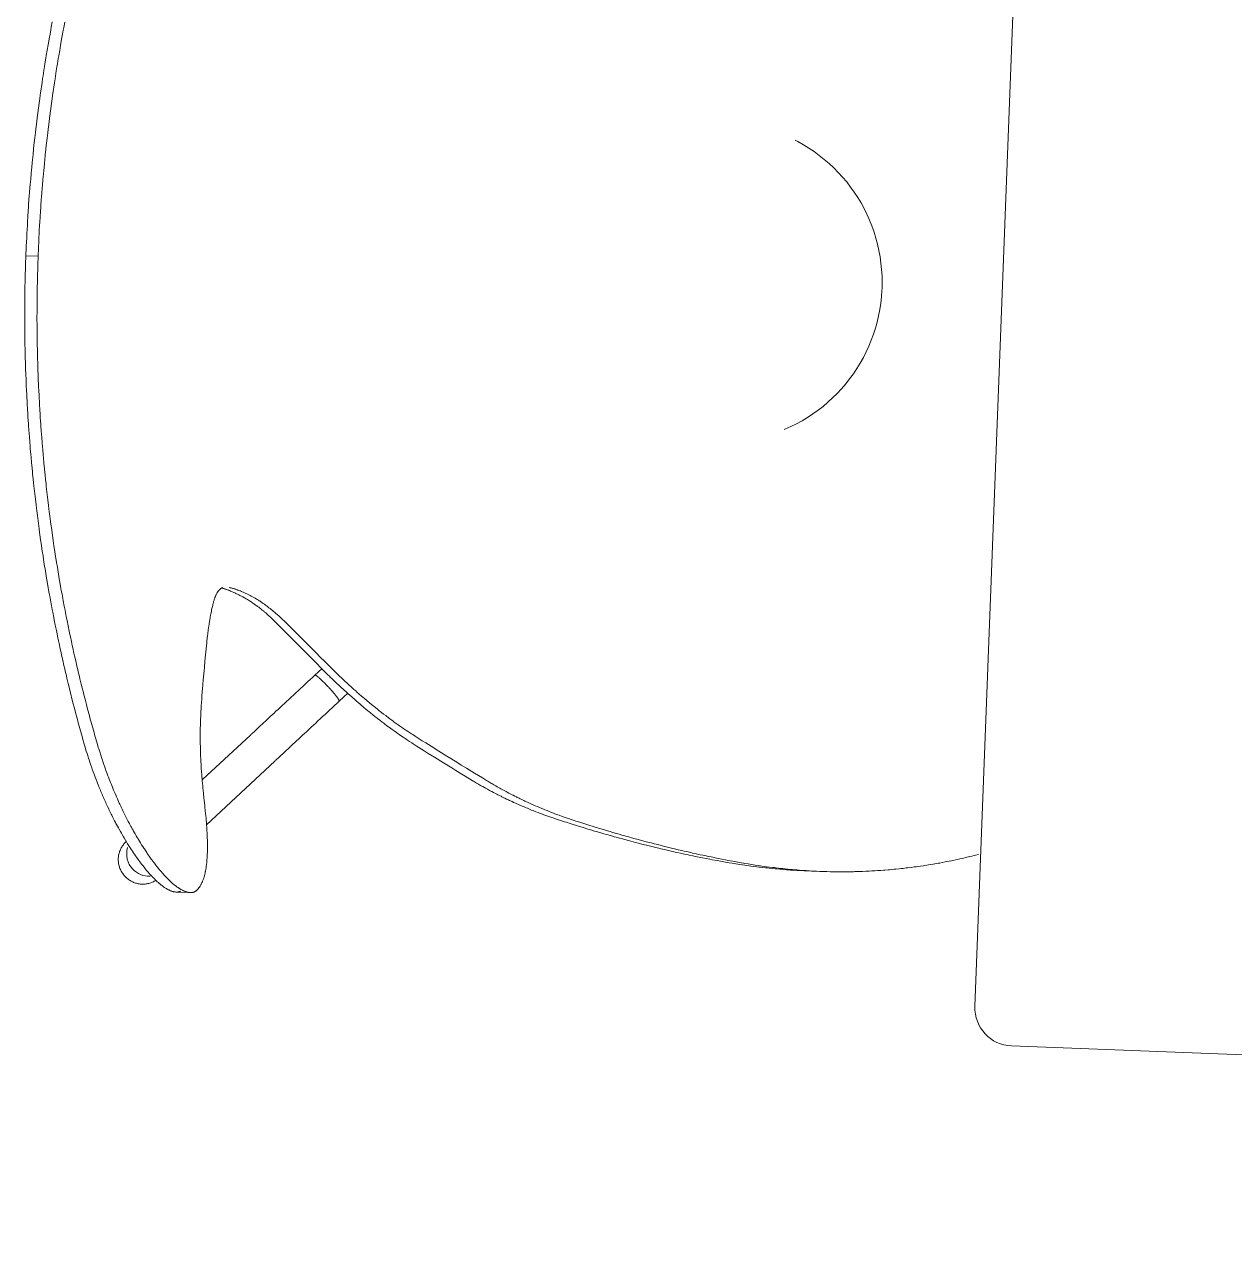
# Model space of a CAD drawing. Header units: millimetres. Extents: x 17567 to 83301, y -4294 to 56331.
# Drawn here: x 76969.7 to 77444.9, y -3055.7 to -2569.9 of the extents above; entities that cross this region are included whole.
import ezdxf

# ---------------------------------------------------------------- set-up
doc = ezdxf.new("R2010")
doc.units = ezdxf.units.MM
doc.header["$MEASUREMENT"] = 0
doc.layers.add('I-FURN', color=40, linetype='Continuous', lineweight=13)

# ---------------------------------------------------------------- blocks, each defined once
blk = doc.blocks.new('New Furniture_Project Room Chairs_NC5 - NC5-9580154-GA PLAN - LEVEL 11')
at = {"layer": 'I-FURN'}
for p, q in [((0, 272.42), (0, 277.24)), ((-247.54, 208.75), (-247.54, 203.21)), ((-184.77, 181.85), (-202.98, 199.98)), ((-220.67, 197.85), (-194.64, 171.93)), ((-157.59, 154.78), (-160.31, 157.5)), ((-170.19, 147.58), (-166.91, 144.3)), ((-56.86, -23.12), (-56.73, -23.39)), ((56.73, -23.39), (56.86, -23.12)), ((-229.77, -38.31), (-229.77, -44.5))]:
    blk.add_line(p, q, dxfattribs=at)
at = {"layer": 'I-FURN', "flags": 128}
for points in [[(-190.82, 247.01), (-188.52, 247.76), (-187.37, 248.13), (-185.64, 248.68), (-183.9, 249.23), (-183.04, 249.5), (-181.3, 250.05), (-180.42, 250.32), (-179.12, 250.72), (-177.37, 251.25), (-176.49, 251.51), (-175.18, 251.91), (-173.2, 252.49), (-171.44, 253.01), (-170.56, 253.26), (-169.24, 253.64), (-167.25, 254.21), (-165.26, 254.77), (-164.26, 255.05), (-162.48, 255.54), (-161.59, 255.78), (-160.25, 256.14), (-158.25, 256.68), (-156.23, 257.21), (-155.23, 257.48), (-153.21, 258), (-152.2, 258.26), (-150.68, 258.64), (-148.88, 259.09), (-147.97, 259.32), (-146.62, 259.65), (-144.58, 260.15), (-142.54, 260.63), (-141.52, 260.88), (-139.48, 261.35), (-138.45, 261.59), (-136.92, 261.94), (-134.86, 262.4), (-133.83, 262.63), (-132.29, 262.97), (-130.74, 263.31), (-129.97, 263.48), (-127.52, 264), (-126.29, 264.25), (-124.45, 264.64), (-122.61, 265.01), (-121.68, 265.2), (-119.83, 265.56), (-118.91, 265.74), (-117.52, 266.01), (-115.66, 266.37), (-114.74, 266.55), (-113.34, 266.81), (-111.25, 267.19), (-109.39, 267.53), (-108.45, 267.69), (-107.05, 267.94), (-104.95, 268.3), (-102.84, 268.66), (-101.79, 268.84), (-99.92, 269.15), (-98.98, 269.3), (-97.57, 269.52), (-95.45, 269.86), (-93.34, 270.18), (-92.28, 270.34), (-90.15, 270.66), (-89.09, 270.81), (-87.5, 271.04), (-85.61, 271.31), (-84.66, 271.44), (-83.24, 271.63), (-81.11, 271.91), (-78.97, 272.19), (-77.91, 272.33), (-75.77, 272.59), (-74.7, 272.72), (-73.09, 272.91), (-70.95, 273.16), (-69.88, 273.29), (-68.27, 273.47), (-66.66, 273.64), (-65.85, 273.73), (-63.31, 273.99), (-62.03, 274.12), (-60.12, 274.31), (-58.2, 274.49), (-57.25, 274.58), (-55.33, 274.76), (-54.37, 274.84), (-52.93, 274.97), (-51.01, 275.13), (-50.05, 275.2), (-48.61, 275.32), (-46.45, 275.49), (-44.53, 275.63), (-43.57, 275.69), (-42.12, 275.79), (-39.96, 275.94), (-37.79, 276.07), (-36.71, 276.14), (-34.78, 276.25), (-33.81, 276.3), (-32.37, 276.38), (-30.2, 276.49), (-28.02, 276.59), (-26.94, 276.64), (-24.77, 276.73), (-23.68, 276.77), (-22.05, 276.83), (-20.11, 276.9), (-19.15, 276.93), (-17.7, 276.98), (-15.52, 277.03), (-13.34, 277.09), (-12.25, 277.11), (-10.08, 277.15), (-8.99, 277.17), (-7.35, 277.19), (-5.18, 277.21), (-4.09, 277.22), (-2.45, 277.23), (-0.82, 277.24), (0, 277.24)], [(0, 277.24), (0.82, 277.24), (2.45, 277.23), (4.08, 277.22), (5.17, 277.21), (7.35, 277.19), (8.98, 277.17), (10.07, 277.15), (12.24, 277.11), (13.33, 277.09), (15.51, 277.03), (17.68, 276.98), (19.13, 276.93), (20.1, 276.9), (22.03, 276.84), (23.66, 276.77), (24.74, 276.73), (26.92, 276.64), (28, 276.59), (30.17, 276.49), (32.34, 276.38), (33.79, 276.3), (34.75, 276.25), (36.67, 276.14), (37.76, 276.08), (39.92, 275.94), (42.09, 275.8), (43.53, 275.7), (44.49, 275.63), (46.41, 275.49), (48.57, 275.32), (50.01, 275.21), (50.97, 275.13), (52.89, 274.97), (54.32, 274.85), (55.28, 274.76), (57.2, 274.59), (58.15, 274.5), (60.07, 274.32), (61.98, 274.13), (63.25, 274), (65.8, 273.73), (66.6, 273.65), (68.21, 273.47), (69.82, 273.29), (70.89, 273.17), (73.03, 272.92), (74.63, 272.73), (75.7, 272.6), (77.84, 272.33), (78.91, 272.2), (81.04, 271.92), (83.17, 271.64), (84.59, 271.45), (85.53, 271.32), (87.42, 271.05), (89.02, 270.82), (90.08, 270.67), (92.2, 270.35)], [(0, 272.42), (-0.82, 272.42), (-2.45, 272.41), (-4.09, 272.4), (-5.18, 272.39), (-7.36, 272.37), (-9, 272.35), (-10.09, 272.33), (-12.27, 272.29), (-13.36, 272.27), (-15.54, 272.21), (-17.71, 272.15), (-19.17, 272.11), (-20.13, 272.08), (-22.07, 272.01), (-23.7, 271.95), (-24.79, 271.91), (-26.96, 271.81), (-28.05, 271.77), (-30.23, 271.66), (-32.4, 271.55), (-33.85, 271.47), (-34.81, 271.42), (-36.74, 271.31), (-37.83, 271.24), (-40, 271.1), (-42.16, 270.96), (-43.61, 270.86), (-44.57, 270.79), (-46.49, 270.64), (-48.66, 270.48), (-50.1, 270.36), (-51.06, 270.28), (-52.98, 270.12), (-54.42, 269.99), (-55.38, 269.9), (-57.3, 269.73), (-58.26, 269.64), (-60.17, 269.45), (-62.09, 269.26), (-63.36, 269.13), (-65.91, 268.86), (-66.72, 268.77), (-68.33, 268.6), (-69.94, 268.41), (-71.01, 268.29), (-73.15, 268.04), (-74.76, 267.84), (-75.83, 267.71), (-77.97, 267.44), (-79.04, 267.3), (-81.17, 267.02), (-83.31, 266.73), (-84.73, 266.54), (-85.67, 266.41), (-87.57, 266.14), (-89.16, 265.9), (-90.22, 265.75), (-92.35, 265.43), (-93.41, 265.27), (-95.52, 264.94), (-97.64, 264.6), (-99.05, 264.37), (-99.99, 264.22), (-101.86, 263.9), (-102.92, 263.73), (-105.02, 263.36), (-107.13, 263), (-108.53, 262.75), (-109.46, 262.58), (-111.32, 262.24), (-113.41, 261.85), (-114.81, 261.58), (-115.74, 261.4), (-117.59, 261.04), (-118.98, 260.77), (-119.91, 260.59), (-121.75, 260.21), (-122.68, 260.03), (-124.52, 259.65), (-126.36, 259.26), (-127.59, 259), (-130.04, 258.47), (-130.81, 258.3), (-132.36, 257.96), (-133.9, 257.62), (-134.93, 257.39), (-136.98, 256.92), (-138.52, 256.56), (-139.54, 256.32), (-141.59, 255.84), (-142.61, 255.59), (-144.64, 255.1), (-146.68, 254.6), (-148.03, 254.26), (-148.93, 254.03), (-150.73, 253.58), (-152.25, 253.19), (-153.26, 252.92), (-155.28, 252.4), (-156.28, 252.13), (-158.29, 251.59), (-160.3, 251.04), (-161.64, 250.68), (-162.52, 250.43), (-164.3, 249.94), (-165.3, 249.65), (-167.29, 249.09), (-169.27, 248.51), (-170.6, 248.13), (-171.48, 247.87), (-173.23, 247.35), (-175.21, 246.75), (-176.52, 246.36), (-177.39, 246.09), (-179.14, 245.55), (-180.44, 245.14), (-181.31, 244.87), (-183.05, 244.32), (-183.92, 244.05), (-185.65, 243.49), (-187.38, 242.93), (-188.53, 242.55), (-190.82, 241.79)], [(92.27, 265.44), (90.15, 265.76), (89.08, 265.92), (87.49, 266.15), (85.6, 266.42), (84.66, 266.55), (83.24, 266.74), (81.1, 267.03), (78.97, 267.31), (77.9, 267.45), (75.77, 267.72), (74.7, 267.85), (73.09, 268.04), (70.95, 268.3), (69.88, 268.42), (68.27, 268.6), (66.66, 268.78), (65.85, 268.87), (63.31, 269.14), (62.03, 269.27), (60.12, 269.46), (58.21, 269.64), (57.25, 269.73), (55.33, 269.91), (54.37, 269.99), (52.94, 270.12), (51.02, 270.28), (50.06, 270.36), (48.62, 270.48), (46.45, 270.65), (44.53, 270.79), (43.57, 270.86), (42.13, 270.96), (39.96, 271.1), (37.79, 271.24), (36.71, 271.31), (34.78, 271.42), (33.82, 271.47), (32.37, 271.55), (30.2, 271.66), (28.03, 271.77), (26.94, 271.82), (24.77, 271.91), (23.68, 271.95), (22.05, 272.01), (20.12, 272.08), (19.15, 272.11), (17.7, 272.15), (15.52, 272.21), (13.35, 272.27), (12.26, 272.29), (10.08, 272.33), (8.99, 272.35), (7.36, 272.37), (5.18, 272.39), (4.09, 272.4), (2.45, 272.41), (0.82, 272.42), (0, 272.42)], [(-247.13, 206.98), (-247.2, 207.11), (-247.24, 207.2), (-247.26, 207.26), (-247.31, 207.39), (-247.34, 207.48), (-247.36, 207.54), (-247.4, 207.67), (-247.42, 207.74), (-247.45, 207.87), (-247.47, 208), (-247.49, 208.1), (-247.51, 208.28), (-247.53, 208.46), (-247.53, 208.54), (-247.53, 208.68), (-247.53, 208.89), (-247.52, 209.1), (-247.51, 209.21), (-247.49, 209.42), (-247.47, 209.54), (-247.45, 209.71), (-247.41, 209.91), (-247.38, 210.01), (-247.34, 210.17), (-247.28, 210.41), (-247.2, 210.66), (-247.16, 210.79), (-247.07, 211.04), (-247.02, 211.17), (-246.93, 211.37), (-246.89, 211.47), (-246.8, 211.67), (-246.7, 211.87), (-246.64, 212.01), (-246.49, 212.29), (-246.34, 212.58), (-246.26, 212.72), (-246.14, 212.94), (-246, 213.17), (-245.94, 213.28), (-245.77, 213.55), (-245.68, 213.69), (-245.54, 213.89), (-245.33, 214.21), (-245.1, 214.53), (-244.99, 214.69), (-244.74, 215.02), (-244.61, 215.18), (-244.42, 215.44), (-244.11, 215.82), (-243.89, 216.08), (-243.74, 216.26), (-243.44, 216.61), (-243.12, 216.97), (-242.96, 217.15), (-242.71, 217.43), (-242.32, 217.85), (-242, 218.18), (-241.84, 218.35), (-241.59, 218.6), (-241.21, 218.99), (-240.81, 219.38), (-240.61, 219.57), (-240.19, 219.97), (-239.98, 220.17), (-239.65, 220.47), (-239.45, 220.66), (-239.02, 221.04), (-238.58, 221.42), (-238.29, 221.68), (-237.67, 222.21), (-237.04, 222.74), (-236.72, 223), (-236.22, 223.41), (-235.72, 223.81), (-235.46, 224.02), (-234.77, 224.56), (-234.41, 224.83), (-233.87, 225.24), (-233.33, 225.65), (-233.05, 225.86), (-232.77, 226.07), (-232.2, 226.48), (-231.62, 226.89), (-231.23, 227.17), (-230.43, 227.73), (-229.71, 228.22), (-229.34, 228.47), (-228.78, 228.85), (-227.92, 229.41), (-227.06, 229.97), (-226.62, 230.26), (-225.73, 230.82), (-225.29, 231.09), (-224.61, 231.51), (-223.71, 232.06), (-223.25, 232.33), (-222.56, 232.74), (-221.87, 233.15), (-221.51, 233.35), (-221.16, 233.56), (-220.45, 233.96), (-219.72, 234.37), (-219.24, 234.64), (-218.26, 235.17), (-217.89, 235.37), (-217.15, 235.77), (-216.41, 236.17), (-215.91, 236.43), (-214.91, 236.94), (-213.92, 237.45), (-213.42, 237.7), (-212.67, 238.08), (-211.91, 238.45), (-211.53, 238.63), (-210.77, 239), (-210.26, 239.24), (-209.24, 239.72), (-208.73, 239.96), (-207.7, 240.43), (-206.67, 240.89), (-205.98, 241.19), (-205.52, 241.39), (-204.6, 241.79), (-203.68, 242.18), (-203.23, 242.37), (-202.54, 242.66), (-201.52, 243.08), (-200.49, 243.49), (-199.98, 243.7), (-198.96, 244.1), (-198.28, 244.36), (-197.83, 244.53), (-196.92, 244.87), (-196.24, 245.12), (-195.79, 245.29), (-194.88, 245.61), (-194.43, 245.78), (-193.53, 246.09), (-192.63, 246.4), (-192.02, 246.61), (-191.62, 246.74), (-190.82, 247.01)], [(-190.82, 241.79), (-191.9, 241.43), (-192.44, 241.25), (-193.25, 240.96), (-194.06, 240.68), (-194.47, 240.53), (-195.28, 240.24), (-195.82, 240.04), (-196.9, 239.64), (-197.44, 239.43), (-198.53, 239.01), (-199.61, 238.58), (-200.34, 238.29), (-200.82, 238.1), (-201.8, 237.7), (-202.89, 237.24), (-203.44, 237.01), (-204.26, 236.66), (-205.09, 236.3), (-205.5, 236.12), (-206.32, 235.75), (-206.73, 235.57), (-207.35, 235.29), (-208.44, 234.79), (-208.99, 234.53), (-209.8, 234.15), (-210.61, 233.76), (-211.02, 233.56), (-211.83, 233.17), (-212.24, 232.97), (-212.84, 232.67), (-213.44, 232.36), (-213.85, 232.16), (-214.65, 231.75), (-215.05, 231.54), (-215.84, 231.12), (-216.64, 230.7), (-217.16, 230.42), (-218.21, 229.85), (-219.24, 229.27), (-219.76, 228.99), (-220.52, 228.55), (-221.28, 228.11), (-221.66, 227.89), (-222.41, 227.45), (-222.78, 227.23), (-223.33, 226.9), (-223.89, 226.56), (-224.25, 226.34), (-224.97, 225.89), (-225.33, 225.67), (-226.04, 225.22), (-226.75, 224.77), (-227.21, 224.47), (-227.52, 224.26), (-228.13, 223.86), (-228.73, 223.46), (-229.03, 223.26), (-229.47, 222.96), (-230.13, 222.5), (-230.78, 222.05), (-231.1, 221.83), (-231.73, 221.38), (-232.04, 221.15), (-232.5, 220.82), (-232.78, 220.61), (-233.34, 220.19), (-233.89, 219.78), (-234.25, 219.5), (-234.96, 218.95), (-235.22, 218.75), (-235.73, 218.34), (-236.24, 217.93), (-236.57, 217.65), (-237.22, 217.11), (-237.78, 216.64), (-238.05, 216.41), (-238.45, 216.06), (-239.04, 215.54), (-239.42, 215.19), (-239.6, 215.02), (-239.87, 214.77), (-240.28, 214.39), (-240.54, 214.14), (-240.71, 213.98), (-241.04, 213.65), (-241.41, 213.28), (-241.65, 213.04), (-241.8, 212.88), (-242.11, 212.56), (-242.33, 212.33), (-242.48, 212.17), (-242.76, 211.86), (-242.9, 211.7), (-243.17, 211.4), (-243.44, 211.1), (-243.61, 210.9), (-243.94, 210.5), (-244.17, 210.21), (-244.29, 210.07), (-244.46, 209.86), (-244.7, 209.54), (-244.94, 209.23), (-245.05, 209.08), (-245.16, 208.92), (-245.37, 208.62), (-245.57, 208.33), (-245.69, 208.13), (-245.78, 208), (-245.93, 207.75), (-246.02, 207.61), (-246.18, 207.33), (-246.33, 207.05), (-246.43, 206.87), (-246.49, 206.75), (-246.61, 206.52), (-246.73, 206.29), (-246.78, 206.17), (-246.86, 206), (-246.97, 205.75), (-247.06, 205.51), (-247.11, 205.39), (-247.19, 205.15), (-247.24, 204.99), (-247.27, 204.89), (-247.33, 204.69), (-247.37, 204.54), (-247.39, 204.44), (-247.43, 204.25), (-247.45, 204.15), (-247.48, 203.96), (-247.5, 203.78), (-247.51, 203.66), (-247.52, 203.58), (-247.53, 203.42), (-247.53, 203.21), (-247.53, 203.11), (-247.53, 202.96), (-247.52, 202.81), (-247.51, 202.74), (-247.5, 202.6), (-247.49, 202.53), (-247.47, 202.42), (-247.44, 202.29), (-247.43, 202.22), (-247.4, 202.12), (-247.36, 201.97), (-247.31, 201.85), (-247.29, 201.78), (-247.25, 201.69), (-247.19, 201.55), (-247.13, 201.42), (-247.09, 201.36), (-247.02, 201.24), (-246.99, 201.19), (-246.93, 201.1), (-246.84, 200.98), (-246.75, 200.87), (-246.7, 200.81), (-246.59, 200.7), (-246.54, 200.64), (-246.45, 200.56)], [(-242.11, 229.07), (-242.37, 228.79), (-242.63, 228.51), (-242.87, 228.21), (-243.1, 227.9), (-243.32, 227.59), (-243.53, 227.26), (-243.72, 226.93), (-243.9, 226.59), (-244.07, 226.25), (-244.22, 225.9), (-244.36, 225.54), (-244.48, 225.18), (-244.59, 224.81), (-244.68, 224.44), (-244.76, 224.06), (-244.83, 223.69), (-244.88, 223.31), (-244.91, 222.93), (-244.93, 222.55), (-244.94, 222.17), (-244.93, 221.78), (-244.9, 221.4), (-244.86, 221.03), (-244.8, 220.65), (-244.73, 220.27), (-244.65, 219.9), (-244.54, 219.54), (-244.43, 219.18), (-244.3, 218.82), (-244.15, 218.47), (-243.99, 218.12), (-243.82, 217.78), (-243.64, 217.45), (-243.44, 217.13), (-243.22, 216.82)], [(-228.57, 229.15), (-228.84, 229.41), (-229.12, 229.67), (-229.42, 229.91), (-229.72, 230.14), (-230.03, 230.35), (-230.35, 230.56), (-230.68, 230.75), (-231.01, 230.93), (-231.36, 231.09), (-231.71, 231.24), (-232.06, 231.37), (-232.42, 231.5), (-232.79, 231.6), (-233.16, 231.69), (-233.53, 231.77), (-233.91, 231.83), (-234.28, 231.88), (-234.66, 231.91), (-235.04, 231.93), (-235.43, 231.93), (-235.81, 231.91), (-236.19, 231.88), (-236.57, 231.84), (-236.95, 231.78), (-237.32, 231.7), (-237.69, 231.61), (-238.06, 231.51), (-238.42, 231.39), (-238.78, 231.26), (-239.14, 231.11), (-239.49, 230.95), (-239.83, 230.77), (-240.16, 230.58), (-240.49, 230.38), (-240.8, 230.17), (-241.11, 229.94), (-241.42, 229.7), (-241.71, 229.45), (-241.99, 229.19), (-242.11, 229.07)], [(-246.45, 200.56), (-246.31, 200.43), (-246.23, 200.37), (-246.12, 200.27), (-245.95, 200.14), (-245.77, 200), (-245.68, 199.93), (-245.5, 199.8), (-245.41, 199.74), (-245.26, 199.64), (-245.07, 199.52), (-244.97, 199.46), (-244.81, 199.37), (-244.58, 199.24), (-244.37, 199.12), (-244.26, 199.07), (-244.09, 198.99), (-243.84, 198.87), (-243.58, 198.75), (-243.44, 198.7), (-243.2, 198.6), (-243.08, 198.55), (-242.9, 198.48), (-242.61, 198.38), (-242.32, 198.28), (-242.17, 198.23), (-241.87, 198.14), (-241.72, 198.1), (-241.49, 198.03), (-241.25, 197.97), (-241.09, 197.93), (-240.77, 197.85), (-240.6, 197.81), (-240.27, 197.74), (-239.93, 197.67), (-239.7, 197.63), (-239.22, 197.55), (-239.04, 197.52), (-238.68, 197.46), (-238.31, 197.41), (-238.06, 197.38), (-237.55, 197.32), (-237.16, 197.28), (-236.9, 197.25), (-236.36, 197.21), (-236.09, 197.19), (-235.54, 197.15), (-234.97, 197.12), (-234.59, 197.1), (-234.34, 197.09), (-233.82, 197.07), (-233.48, 197.06), (-232.81, 197.05), (-232.12, 197.05), (-231.65, 197.05), (-231.34, 197.05), (-230.7, 197.06), (-229.97, 197.08), (-229.47, 197.1), (-229.14, 197.11), (-228.47, 197.14), (-227.96, 197.16), (-227.61, 197.18), (-226.92, 197.22), (-226.56, 197.24), (-225.85, 197.29), (-225.13, 197.34), (-224.64, 197.38), (-223.65, 197.47), (-223.23, 197.51), (-222.37, 197.59), (-221.51, 197.68), (-220.92, 197.74), (-219.73, 197.88), (-218.82, 197.99), (-218.2, 198.06), (-216.96, 198.22), (-216.33, 198.31), (-215.04, 198.48), (-213.74, 198.67), (-212.85, 198.8), (-212.26, 198.89), (-211.05, 199.08)], [(-211.05, 199.08), (-210.29, 199.2), (-209.78, 199.27), (-208.76, 199.43), (-208.26, 199.5), (-207.25, 199.65), (-206.24, 199.79), (-205.57, 199.88), (-204.24, 200.05), (-203.74, 200.11), (-202.75, 200.23), (-201.76, 200.35), (-201.1, 200.43), (-199.79, 200.57), (-198.81, 200.67), (-198.16, 200.74), (-196.87, 200.86), (-196.22, 200.92), (-194.94, 201.03), (-193.66, 201.13), (-192.81, 201.2), (-192.25, 201.24), (-191.13, 201.31), (-190.42, 201.35), (-189.95, 201.38), (-189.01, 201.44), (-188.55, 201.46), (-187.61, 201.51), (-186.69, 201.55), (-186.07, 201.57), (-184.84, 201.62), (-184.38, 201.63), (-183.47, 201.66), (-182.56, 201.68), (-181.96, 201.69), (-180.76, 201.7), (-179.86, 201.71), (-179.26, 201.71), (-178.08, 201.71), (-177.49, 201.71), (-176.31, 201.7), (-175.14, 201.68), (-174.37, 201.66), (-173.86, 201.65), (-172.83, 201.62)], [(-172.83, 201.62), (-171.36, 201.56), (-170.39, 201.52), (-168.47, 201.44), (-167.53, 201.4), (-165.66, 201.31), (-163.83, 201.23), (-162.63, 201.17), (-160.28, 201.05), (-158.98, 200.98), (-156.44, 200.84), (-153.98, 200.7), (-149.29, 200.43)], [(-149.29, 200.43), (-148.32, 200.37), (-147.67, 200.33), (-147.25, 200.3), (-146.4, 200.24), (-145.77, 200.19), (-145.35, 200.15), (-144.53, 200.08), (-144.12, 200.04), (-143.31, 199.96), (-142.51, 199.87), (-141.98, 199.81), (-141.62, 199.77), (-140.93, 199.69), (-140.06, 199.57), (-139.48, 199.5), (-139.1, 199.44), (-138.35, 199.33), (-137.79, 199.25), (-137.43, 199.19), (-136.69, 199.07), (-136.33, 199), (-135.62, 198.88), (-134.91, 198.74), (-134.44, 198.65), (-134.13, 198.59), (-133.52, 198.47)], [(-133.52, 198.47), (-133.33, 198.43), (-132.95, 198.34), (-132.59, 198.25), (-132.35, 198.19), (-132.19, 198.15), (-131.89, 198.06), (-131.56, 197.96), (-131.35, 197.9), (-131.21, 197.85), (-130.93, 197.75), (-130.73, 197.68), (-130.61, 197.63), (-130.35, 197.53), (-130.23, 197.48), (-129.99, 197.37), (-129.76, 197.26), (-129.62, 197.18), (-129.52, 197.13), (-129.34, 197.03), (-129.22, 196.97), (-129.15, 196.92), (-129, 196.83), (-128.93, 196.79), (-128.79, 196.69), (-128.66, 196.6), (-128.58, 196.53), (-128.41, 196.41), (-128.36, 196.36), (-128.24, 196.26), (-128.13, 196.15), (-128.06, 196.09), (-127.93, 195.95), (-127.84, 195.84), (-127.78, 195.77), (-127.74, 195.72), (-127.67, 195.63), (-127.62, 195.55), (-127.58, 195.5), (-127.52, 195.4), (-127.49, 195.35), (-127.43, 195.25), (-127.38, 195.15), (-127.35, 195.08), (-127.29, 194.94)], [(-131.15, 186.02), (-131, 186.31), (-130.7, 186.9), (-130.42, 187.47), (-130.24, 187.85), (-130.12, 188.1), (-129.89, 188.59), (-129.65, 189.14), (-129.49, 189.5), (-129.39, 189.73), (-129.19, 190.2), (-129.05, 190.55), (-128.96, 190.77), (-128.79, 191.22), (-128.7, 191.44), (-128.54, 191.88), (-128.39, 192.3), (-128.29, 192.58), (-128.23, 192.77), (-128.11, 193.13), (-128.02, 193.42), (-127.96, 193.62), (-127.85, 194), (-127.8, 194.19), (-127.7, 194.55), (-127.61, 194.91), (-127.55, 195.15), (-127.52, 195.3), (-127.45, 195.61)], [(-127.19, 192.43), (-127.24, 192.12), (-127.27, 191.96), (-127.32, 191.7), (-127.37, 191.44), (-127.4, 191.31), (-127.46, 191.04), (-127.49, 190.9), (-127.54, 190.69), (-127.62, 190.4), (-127.66, 190.25), (-127.72, 190.03), (-127.82, 189.68), (-127.92, 189.36), (-127.97, 189.2), (-128.05, 188.96), (-128.18, 188.58), (-128.31, 188.2), (-128.38, 188), (-128.56, 187.53), (-128.65, 187.29), (-128.79, 186.92), (-129.02, 186.36), (-129.27, 185.78), (-129.4, 185.48), (-129.67, 184.87), (-129.81, 184.57), (-130.04, 184.1), (-130.24, 183.67), (-130.35, 183.46), (-130.51, 183.13), (-130.76, 182.64), (-131.02, 182.14), (-131.15, 181.88)], [(-140.34, 173.42), (-140.08, 173.7), (-139.56, 174.28), (-139.18, 174.7), (-138.8, 175.13), (-138.62, 175.34), (-138.25, 175.77), (-138.07, 175.98), (-137.8, 176.3), (-137.44, 176.72), (-137.27, 176.94), (-137.01, 177.25), (-136.63, 177.73), (-136.29, 178.15), (-136.13, 178.36), (-135.89, 178.68), (-135.53, 179.15), (-135.18, 179.62), (-135, 179.85), (-134.83, 180.09), (-134.5, 180.56), (-134.17, 181.02), (-133.96, 181.33), (-133.82, 181.54), (-133.55, 181.95), (-133.35, 182.26), (-133.21, 182.46), (-132.95, 182.87), (-132.83, 183.07), (-132.58, 183.48), (-132.26, 184.01), (-132.1, 184.28), (-131.87, 184.68), (-131.65, 185.08), (-131.54, 185.28), (-131.38, 185.57), (-131.15, 186.02)], [(-160.31, 157.5), (-161.23, 158.41), (-162.14, 159.32), (-163.06, 160.23), (-163.97, 161.14), (-164.89, 162.05), (-165.79, 162.95), (-166.69, 163.85), (-167.59, 164.74), (-168.48, 165.62), (-169.35, 166.5), (-170.22, 167.36), (-171.07, 168.21), (-171.91, 169.04), (-172.73, 169.86), (-173.53, 170.66), (-174.32, 171.45), (-175.09, 172.21), (-175.84, 172.96), (-176.56, 173.68), (-177.27, 174.38), (-177.95, 175.06), (-178.6, 175.71), (-179.23, 176.33), (-179.83, 176.93), (-180.4, 177.5), (-180.94, 178.04), (-181.46, 178.55), (-181.94, 179.03), (-182.39, 179.48), (-182.81, 179.9), (-183.19, 180.28), (-183.55, 180.63), (-183.86, 180.95), (-184.15, 181.23), (-184.4, 181.48), (-184.61, 181.69), (-184.77, 181.85)], [(-131.15, 181.88), (-131.25, 181.69), (-131.46, 181.31), (-131.75, 180.79), (-131.9, 180.53), (-132.13, 180.13), (-132.36, 179.74), (-132.48, 179.54), (-132.67, 179.24), (-132.92, 178.84), (-133.05, 178.64), (-133.24, 178.34), (-133.54, 177.88), (-133.82, 177.48), (-133.96, 177.27), (-134.17, 176.97), (-134.5, 176.51), (-134.83, 176.04), (-135, 175.81), (-135.17, 175.58), (-135.52, 175.11), (-135.88, 174.64), (-136.13, 174.33), (-136.29, 174.12), (-136.62, 173.7), (-137.01, 173.23), (-137.27, 172.91), (-137.44, 172.7), (-137.8, 172.28), (-138.16, 171.85), (-138.4, 171.57), (-138.9, 171), (-139.47, 170.36), (-140.05, 169.72), (-140.34, 169.4)], [(-194.64, 171.93), (-194.46, 171.75), (-194.24, 171.53), (-193.99, 171.28), (-193.7, 170.99), (-193.38, 170.67), (-193.02, 170.31), (-192.63, 169.92), (-192.21, 169.5), (-191.76, 169.05), (-191.27, 168.57), (-190.75, 168.05), (-190.2, 167.51), (-189.63, 166.93), (-189.02, 166.33), (-188.39, 165.7), (-187.74, 165.05), (-187.05, 164.37), (-186.35, 163.67), (-185.62, 162.94), (-184.87, 162.19), (-184.1, 161.42), (-183.31, 160.64), (-182.5, 159.83), (-181.68, 159.01), (-180.84, 158.18), (-179.98, 157.33), (-179.12, 156.46), (-178.24, 155.59), (-177.35, 154.71), (-176.46, 153.81), (-175.55, 152.91), (-174.64, 152.01), (-173.73, 151.1), (-172.82, 150.19), (-171.9, 149.28), (-170.99, 148.37), (-170.19, 147.58)], [(-157.97, 154.54), (-154.97, 157.77), (-152.98, 159.9), (-149.03, 164.12), (-143.21, 170.35), (-140.34, 173.42)], [(-140.34, 169.4), (-146.12, 163.2), (-149.05, 160.04), (-151.67, 157.21), (-152.99, 155.78), (-154.98, 153.63), (-156.97, 151.46), (-157.97, 150.36)], [(-160.3, 157.33), (-160.31, 157.3), (-160.34, 157.21), (-160.39, 157.12), (-160.44, 157.02), (-160.47, 156.97), (-160.51, 156.89), (-160.6, 156.76), (-160.64, 156.69), (-160.72, 156.58), (-160.89, 156.34), (-160.97, 156.22), (-161.16, 155.98), (-161.31, 155.79), (-161.55, 155.49), (-161.68, 155.33), (-161.82, 155.17), (-162.11, 154.83), (-162.52, 154.36), (-162.74, 154.12), (-163.08, 153.75), (-163.31, 153.5), (-163.8, 152.99), (-164.17, 152.6), (-164.55, 152.22), (-164.74, 152.02)], [(-186.49, 116.68), (-186.03, 117.46), (-185.8, 117.86), (-185.45, 118.44), (-184.92, 119.32), (-184.39, 120.2), (-184.12, 120.64), (-183.58, 121.51), (-183.31, 121.94), (-182.9, 122.6), (-182.34, 123.47), (-182.07, 123.9), (-181.65, 124.55), (-181.01, 125.52), (-180.44, 126.38), (-180.15, 126.81), (-179.72, 127.45), (-179.06, 128.42), (-178.4, 129.38), (-178.06, 129.86), (-177.73, 130.34), (-177.05, 131.3), (-176.36, 132.25), (-175.9, 132.89), (-175.59, 133.31), (-174.97, 134.15), (-174.27, 135.1), (-173.8, 135.73), (-173.48, 136.15), (-172.84, 136.98), (-172.36, 137.61), (-172.04, 138.02), (-171.39, 138.85), (-171.07, 139.26), (-170.42, 140.09), (-169.76, 140.91), (-169.32, 141.46), (-168.44, 142.54), (-167.55, 143.63), (-167.11, 144.17), (-166.44, 144.97), (-165.76, 145.77), (-165.42, 146.17), (-164.74, 146.97), (-164.4, 147.37), (-163.89, 147.97), (-163.2, 148.76), (-162.85, 149.15), (-162.33, 149.74), (-161.55, 150.62), (-160.85, 151.4), (-160.5, 151.79), (-159.97, 152.37), (-159.17, 153.25), (-158.37, 154.11), (-157.97, 154.54)], [(-164.74, 152.02), (-164.93, 151.83), (-165.31, 151.45), (-165.57, 151.2), (-166.08, 150.71), (-166.46, 150.36), (-166.64, 150.19), (-167.01, 149.85), (-167.48, 149.43), (-167.71, 149.23), (-168.03, 148.95), (-168.19, 148.82), (-168.49, 148.58), (-168.62, 148.47), (-168.86, 148.29), (-169.04, 148.16), (-169.27, 147.98), (-169.38, 147.91), (-169.45, 147.86), (-169.59, 147.78), (-169.67, 147.73), (-169.72, 147.7), (-169.81, 147.65), (-169.91, 147.61), (-169.99, 147.57), (-170.03, 147.56)], [(-157.97, 150.36), (-158.32, 149.98), (-159.02, 149.21), (-159.71, 148.45), (-160.17, 147.93), (-161.08, 146.9), (-161.76, 146.12), (-162.22, 145.6), (-163.11, 144.55), (-163.56, 144.03), (-164.45, 142.98), (-165.33, 141.92), (-165.91, 141.21), (-166.3, 140.74), (-167.07, 139.78), (-167.84, 138.83), (-168.22, 138.35), (-168.79, 137.63), (-169.64, 136.54), (-170.2, 135.82), (-170.48, 135.45), (-170.9, 134.9), (-171.45, 134.17), (-171.73, 133.8), (-172.14, 133.25), (-172.75, 132.43), (-173.29, 131.69), (-173.56, 131.32), (-173.96, 130.76), (-174.56, 129.93), (-175.15, 129.09), (-175.44, 128.67), (-175.73, 128.25), (-176.31, 127.41), (-176.88, 126.57), (-177.26, 126), (-177.51, 125.63), (-178.01, 124.87), (-178.56, 124.02), (-178.93, 123.46), (-179.17, 123.08), (-179.66, 122.32), (-180.02, 121.75), (-180.25, 121.37), (-180.73, 120.61), (-180.96, 120.22), (-181.43, 119.46), (-181.89, 118.69), (-182.2, 118.18), (-182.8, 117.15)], [(-182.8, 117.15), (-184.43, 114.34), (-185.24, 112.93), (-186.46, 110.82), (-188.28, 107.65), (-190.09, 104.48), (-190.99, 102.89), (-192.59, 100.07), (-193.39, 98.66), (-194.59, 96.54), (-196.38, 93.37), (-198.17, 90.19), (-199.06, 88.6)], [(-199.06, 94.59), (-196.98, 98.28), (-195.6, 100.73), (-194.67, 102.37), (-192.81, 105.64), (-190.71, 109.32), (-189.31, 111.78), (-188.37, 113.41), (-186.49, 116.68)], [(-213.1, 60.81), (-212.79, 61.86), (-212.64, 62.38), (-212.4, 63.16), (-212.04, 64.32), (-211.67, 65.48), (-211.48, 66.06), (-211.1, 67.21), (-210.91, 67.79), (-210.62, 68.65), (-210.22, 69.8), (-210.02, 70.37), (-209.71, 71.22), (-209.4, 72.07), (-209.24, 72.5), (-208.81, 73.63), (-208.6, 74.19), (-208.27, 75.04), (-207.94, 75.88), (-207.77, 76.3), (-207.43, 77.14), (-207.26, 77.56), (-207, 78.18), (-206.59, 79.17), (-206.38, 79.66), (-206.06, 80.4), (-205.74, 81.13), (-205.58, 81.5), (-205.26, 82.23), (-205.09, 82.6), (-204.84, 83.14), (-204.51, 83.87), (-204.34, 84.23), (-204.09, 84.78), (-203.7, 85.59), (-203.36, 86.31), (-203.18, 86.67), (-202.92, 87.21), (-202.52, 88.02), (-202.12, 88.83), (-201.91, 89.23), (-201.55, 89.94), (-201.37, 90.29), (-201.09, 90.83), (-200.67, 91.62), (-200.25, 92.42), (-200.03, 92.81), (-199.6, 93.6), (-199.38, 94), (-199.06, 94.59)], [(-199.06, 88.6), (-199.38, 88.01), (-199.6, 87.61), (-200.03, 86.82), (-200.25, 86.42), (-200.67, 85.62), (-201.09, 84.82), (-201.36, 84.29), (-201.55, 83.93), (-201.91, 83.22), (-202.12, 82.82), (-202.52, 82.01), (-202.92, 81.2), (-203.18, 80.66), (-203.35, 80.3), (-203.7, 79.58), (-204.09, 78.76), (-204.34, 78.21), (-204.51, 77.85), (-204.84, 77.12), (-205.09, 76.57), (-205.25, 76.21), (-205.58, 75.47), (-205.74, 75.1), (-206.06, 74.37), (-206.38, 73.63), (-206.59, 73.14), (-207, 72.15), (-207.26, 71.52), (-207.43, 71.1), (-207.77, 70.26), (-207.94, 69.84), (-208.27, 69), (-208.6, 68.15), (-208.81, 67.58), (-209.24, 66.45), (-209.4, 66.02), (-209.71, 65.17), (-210.01, 64.31), (-210.22, 63.74), (-210.62, 62.59), (-210.91, 61.73), (-211.1, 61.15), (-211.48, 60), (-211.67, 59.42), (-212.04, 58.25), (-212.4, 57.08), (-212.64, 56.3), (-212.79, 55.78), (-213.1, 54.74)], [(-227.11, -3.2), (-226.82, -1.29), (-226.67, -0.33), (-226.44, 1.1), (-226.21, 2.52), (-226.1, 3.24), (-225.86, 4.67), (-225.75, 5.38), (-225.56, 6.45), (-225.32, 7.87), (-225.2, 8.58), (-225.01, 9.65), (-224.73, 11.25), (-224.47, 12.67), (-224.34, 13.38), (-224.14, 14.44), (-223.84, 16.04), (-223.53, 17.63), (-223.38, 18.43), (-223.1, 19.84), (-222.96, 20.55), (-222.75, 21.6), (-222.42, 23.19), (-222.1, 24.78), (-221.93, 25.57), (-221.59, 27.15), (-221.42, 27.94), (-221.17, 29.13), (-220.75, 31), (-220.54, 31.94), (-220.23, 33.34), (-219.9, 34.74), (-219.74, 35.44), (-219.41, 36.84), (-219.25, 37.54), (-219, 38.58), (-218.66, 39.98), (-218.49, 40.68), (-218.24, 41.72), (-217.85, 43.29), (-217.5, 44.68), (-217.32, 45.38), (-217.05, 46.42), (-216.65, 47.98), (-216.23, 49.54), (-216.03, 50.32), (-215.66, 51.71), (-215.47, 52.4), (-215.19, 53.44), (-214.76, 54.99), (-214.32, 56.55), (-214.1, 57.32), (-213.66, 58.88), (-213.44, 59.65), (-213.1, 60.81)], [(-213.1, 54.74), (-213.44, 53.57), (-213.66, 52.8), (-214.1, 51.24), (-214.32, 50.46), (-214.76, 48.91), (-215.18, 47.35), (-215.47, 46.31), (-215.66, 45.62), (-216.03, 44.23), (-216.23, 43.45), (-216.64, 41.89), (-217.05, 40.32), (-217.32, 39.28), (-217.49, 38.58), (-217.85, 37.19), (-218.23, 35.62), (-218.49, 34.57), (-218.66, 33.87), (-219, 32.47), (-219.25, 31.43), (-219.41, 30.73), (-219.74, 29.32), (-219.9, 28.62), (-220.22, 27.22), (-220.54, 25.82), (-220.75, 24.88), (-221.16, 23.01), (-221.42, 21.82), (-221.59, 21.03), (-221.93, 19.44), (-222.09, 18.65), (-222.42, 17.06), (-222.75, 15.47), (-222.96, 14.41), (-223.1, 13.7), (-223.38, 12.29), (-223.53, 11.49), (-223.84, 9.89), (-224.14, 8.3), (-224.34, 7.23), (-224.47, 6.52), (-224.72, 5.1), (-225.01, 3.5), (-225.2, 2.43), (-225.32, 1.72), (-225.56, 0.29), (-225.74, -0.78), (-225.86, -1.49), (-226.1, -2.92), (-226.21, -3.64), (-226.44, -5.07), (-226.67, -6.5), (-226.82, -7.46), (-227.11, -9.37)], [(-229.73, -42.12), (-229.75, -40.99), (-229.76, -40.43), (-229.77, -39.59), (-229.77, -38.91), (-229.77, -37.55), (-229.76, -36.19), (-229.75, -35.29), (-229.74, -34.69), (-229.72, -33.48), (-229.69, -32.12), (-229.66, -31.22), (-229.64, -30.62), (-229.59, -29.41), (-229.55, -28.51), (-229.53, -27.91), (-229.47, -26.7), (-229.44, -26.1), (-229.37, -24.9), (-229.29, -23.7), (-229.24, -22.9), (-229.2, -22.36), (-229.13, -21.3), (-229.05, -20.23), (-229, -19.7), (-228.94, -18.9), (-228.84, -17.71), (-228.73, -16.51), (-228.67, -15.91), (-228.55, -14.72), (-228.49, -14.12), (-228.4, -13.23), (-228.27, -12.04), (-228.2, -11.44), (-228.1, -10.55), (-227.93, -9.21), (-227.78, -8.02), (-227.7, -7.43), (-227.58, -6.54), (-227.4, -5.2), (-227.21, -3.87), (-227.11, -3.2)], [(-227.11, -9.37), (-227.21, -10.04), (-227.4, -11.37), (-227.58, -12.71), (-227.7, -13.6), (-227.78, -14.19), (-227.93, -15.38), (-228.09, -16.72), (-228.2, -17.61), (-228.27, -18.21), (-228.4, -19.4), (-228.49, -20.29), (-228.55, -20.89), (-228.67, -22.09), (-228.73, -22.68), (-228.84, -23.88), (-228.94, -25.07), (-229, -25.87), (-229.05, -26.41), (-229.13, -27.47), (-229.2, -28.54), (-229.24, -29.07), (-229.29, -29.87), (-229.37, -31.07), (-229.44, -32.28), (-229.47, -32.88), (-229.53, -34.08), (-229.55, -34.68), (-229.59, -35.59), (-229.64, -36.79), (-229.66, -37.39), (-229.69, -38.3), (-229.72, -39.66), (-229.74, -40.86), (-229.75, -41.47), (-229.76, -42.37), (-229.77, -43.73), (-229.77, -45.09), (-229.77, -45.77), (-229.76, -46.45), (-229.74, -47.81), (-229.72, -49.17), (-229.69, -50.07), (-229.68, -50.68), (-229.64, -51.88), (-229.58, -53.24), (-229.54, -54.15), (-229.51, -54.75), (-229.45, -55.96), (-229.4, -56.87), (-229.36, -57.47), (-229.28, -58.68), (-229.24, -59.29), (-229.15, -60.5), (-229.05, -61.71), (-228.99, -62.52), (-228.94, -63.06), (-228.84, -64.13)], [(-56.73, -23.39), (-55.62, -25.63), (-54.42, -27.83), (-53.14, -29.98), (-51.77, -32.08), (-50.31, -34.12), (-48.78, -36.09), (-47.17, -38.01), (-45.48, -39.86), (-43.73, -41.64), (-41.9, -43.35), (-40, -44.98), (-38.04, -46.54), (-36.02, -48.02), (-33.95, -49.42), (-31.82, -50.73), (-29.63, -51.95), (-27.41, -53.09), (-25.13, -54.14), (-22.82, -55.09), (-20.47, -55.96), (-18.09, -56.73), (-15.69, -57.4), (-13.25, -57.98), (-10.8, -58.45), (-8.32, -58.84), (-5.84, -59.12), (-3.34, -59.3), (-0.85, -59.38), (0, -59.39)], [(0, -59.39), (2.5, -59.34), (5, -59.19), (7.49, -58.94), (9.96, -58.59), (12.42, -58.15), (14.87, -57.6), (17.28, -56.96), (19.67, -56.23), (22.03, -55.4), (24.36, -54.47), (26.64, -53.45), (28.89, -52.35), (31.08, -51.15), (33.23, -49.87), (35.33, -48.5), (37.37, -47.05), (39.35, -45.52), (41.26, -43.91), (43.12, -42.23), (44.9, -40.47), (46.61, -38.64), (48.25, -36.75), (49.81, -34.79), (51.29, -32.77), (52.68, -30.69), (54, -28.56), (55.23, -26.38), (56.37, -24.15), (56.73, -23.39)], [(-228.84, -64.13), (-228.77, -64.84), (-228.73, -65.32), (-228.63, -66.26), (-228.58, -66.73), (-228.48, -67.68), (-228.37, -68.62), (-228.3, -69.25), (-228.15, -70.51), (-228.09, -70.98), (-227.97, -71.92), (-227.84, -72.86), (-227.76, -73.49), (-227.58, -74.74), (-227.44, -75.68), (-227.35, -76.3), (-227.15, -77.55), (-227.06, -78.18), (-226.85, -79.43), (-226.64, -80.67), (-226.5, -81.5), (-226.4, -82.06), (-226.2, -83.17), (-225.99, -84.27), (-225.89, -84.83), (-225.73, -85.65), (-225.48, -86.9), (-225.23, -88.14), (-225.1, -88.76), (-224.83, -90), (-224.7, -90.62), (-224.49, -91.54), (-224.21, -92.78), (-224.06, -93.4), (-223.84, -94.32), (-223.62, -95.24), (-223.51, -95.7), (-223.2, -96.93), (-223.04, -97.55), (-222.8, -98.46), (-222.55, -99.38), (-222.43, -99.84), (-222.18, -100.75), (-222.05, -101.21), (-221.86, -101.9), (-221.74, -102.32), (-221.49, -103.16), (-221.24, -104), (-221.08, -104.56), (-220.73, -105.67)]]:
    blk.add_lwpolyline(points, dxfattribs=at)
at = {"layer": 'I-FURN'}
for start_param, end_param in [(0.527792, 1.57499), (1.57499, 2.454037)]:
    blk.add_ellipse((-233.11, 220.08), major_axis=(6.16, 6.13), ratio=0.983798, start_param=start_param, end_param=end_param, dxfattribs=at)
blk = doc.blocks.new('New Furniture_Meeting Table Project Room South_NT2 - NT2-9574844-GA PLAN - LEVEL 11')
at = {"layer": 'I-FURN'}
for p, q in [((885, 425.95), (-885, 425.95)), ((-900, 410.95), (-900, -1809.05))]:
    blk.add_line(p, q, dxfattribs=at)
blk.add_arc((-885, 410.95), 15, 90, 180, dxfattribs=at)

msp = doc.modelspace()

# ---------------------------------------------------------------- block references
at = {"layer": 'I-FURN', "rotation": 87.81652505426094}
for name, p in [('New Furniture_Meeting Table Project Room South_NT2 - NT2-9574844-GA PLAN - LEVEL 11', (77802.37, -2087.39)), ('New Furniture_Project Room Chairs_NC5 - NC5-9580154-GA PLAN - LEVEL 11', (77247.17, -2671.21))]:
    msp.add_blockref(name, p, dxfattribs=at)

doc.saveas('drawing.dxf')
